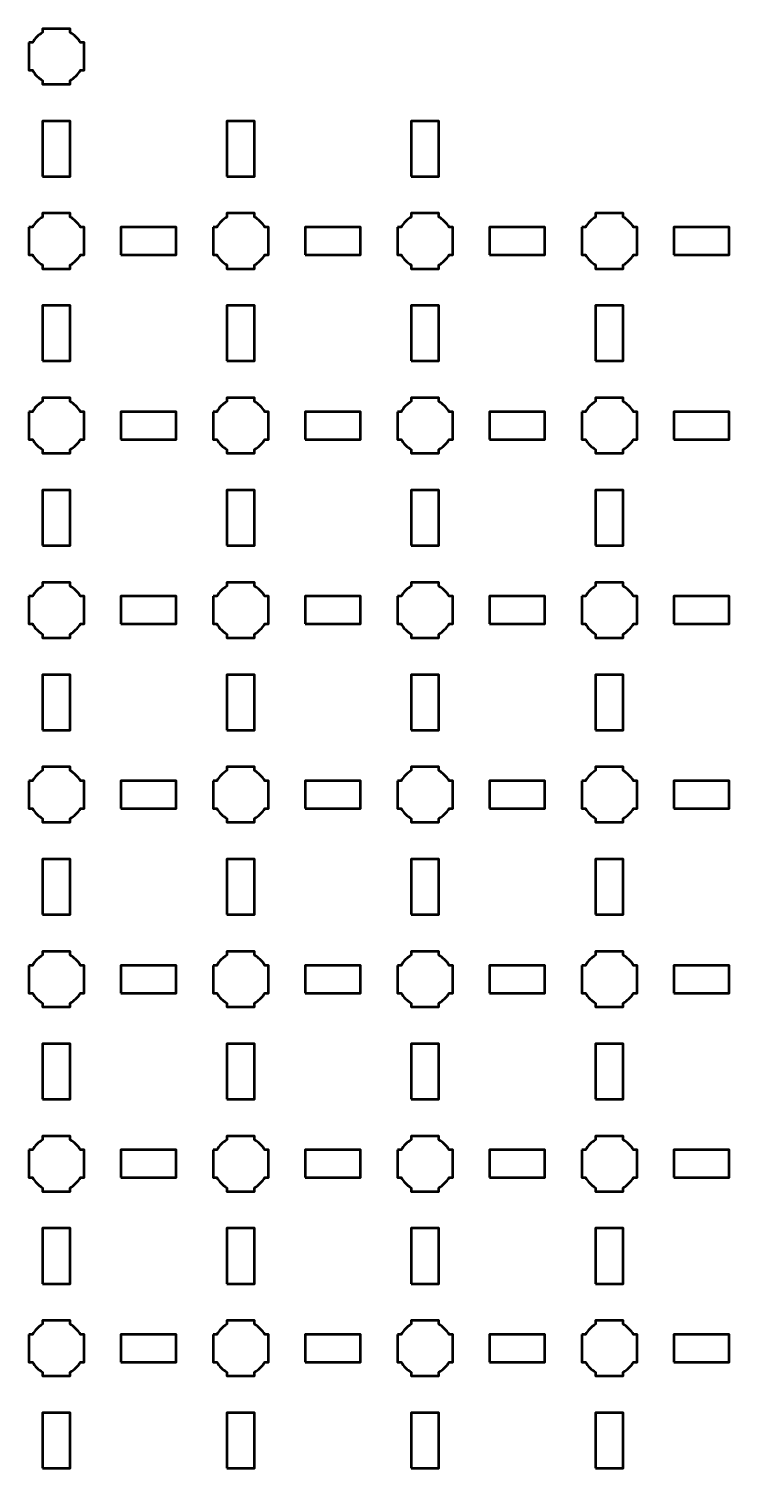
# Model space of a CAD drawing. Header units: centimetres. Extents: x -28.8 to 7.8, y -33.2 to 3.5.
# Drawn here: x -10.8 to -3.2, y -14.15 to 1.45 of the extents above; entities that cross this region are included whole.
import ezdxf

# ---------------------------------------------------------------- set-up
doc = ezdxf.new("R2010")
doc.units = ezdxf.units.CM
doc.header["$MEASUREMENT"] = 0
doc.layers.add('Layer 1', color=7, linetype='Continuous')

msp = doc.modelspace()

# ---------------------------------------------------------------- linework, layer by layer
at = {"layer": 'Layer 1', "lineweight": 53}
for points in [[(-10.65, -0.15), (-10.35, -0.15), (-10.35, 0.45), (-10.65, 0.45), (-10.65, -0.15)], [(-8.65, -0.15), (-8.35, -0.15), (-8.35, 0.45), (-8.65, 0.45), (-8.65, -0.15)], [(-6.65, -0.15), (-6.35, -0.15), (-6.35, 0.45), (-6.65, 0.45), (-6.65, -0.15)], [(-9.8, -1), (-9.2, -1), (-9.2, -0.7), (-9.8, -0.7), (-9.8, -1)], [(-7.8, -1), (-7.2, -1), (-7.2, -0.7), (-7.8, -0.7), (-7.8, -1)], [(-5.8, -1), (-5.2, -1), (-5.2, -0.7), (-5.8, -0.7), (-5.8, -1)], [(-3.8, -1), (-3.2, -1), (-3.2, -0.7), (-3.8, -0.7), (-3.8, -1)], [(-10.65, -2.15), (-10.35, -2.15), (-10.35, -1.55), (-10.65, -1.55), (-10.65, -2.15)], [(-8.65, -2.15), (-8.35, -2.15), (-8.35, -1.55), (-8.65, -1.55), (-8.65, -2.15)], [(-6.65, -2.15), (-6.35, -2.15), (-6.35, -1.55), (-6.65, -1.55), (-6.65, -2.15)], [(-4.65, -2.15), (-4.35, -2.15), (-4.35, -1.55), (-4.65, -1.55), (-4.65, -2.15)], [(-9.8, -3), (-9.2, -3), (-9.2, -2.7), (-9.8, -2.7), (-9.8, -3)], [(-7.8, -3), (-7.2, -3), (-7.2, -2.7), (-7.8, -2.7), (-7.8, -3)], [(-5.8, -3), (-5.2, -3), (-5.2, -2.7), (-5.8, -2.7), (-5.8, -3)], [(-3.8, -3), (-3.2, -3), (-3.2, -2.7), (-3.8, -2.7), (-3.8, -3)], [(-10.65, -4.15), (-10.35, -4.15), (-10.35, -3.55), (-10.65, -3.55), (-10.65, -4.15)], [(-8.65, -4.15), (-8.35, -4.15), (-8.35, -3.55), (-8.65, -3.55), (-8.65, -4.15)], [(-6.65, -4.15), (-6.35, -4.15), (-6.35, -3.55), (-6.65, -3.55), (-6.65, -4.15)], [(-4.65, -4.15), (-4.35, -4.15), (-4.35, -3.55), (-4.65, -3.55), (-4.65, -4.15)], [(-9.8, -5), (-9.2, -5), (-9.2, -4.7), (-9.8, -4.7), (-9.8, -5)], [(-7.8, -5), (-7.2, -5), (-7.2, -4.7), (-7.8, -4.7), (-7.8, -5)], [(-5.8, -5), (-5.2, -5), (-5.2, -4.7), (-5.8, -4.7), (-5.8, -5)], [(-3.8, -5), (-3.2, -5), (-3.2, -4.7), (-3.8, -4.7), (-3.8, -5)], [(-10.65, -6.15), (-10.35, -6.15), (-10.35, -5.55), (-10.65, -5.55), (-10.65, -6.15)], [(-8.65, -6.15), (-8.35, -6.15), (-8.35, -5.55), (-8.65, -5.55), (-8.65, -6.15)], [(-6.65, -6.15), (-6.35, -6.15), (-6.35, -5.55), (-6.65, -5.55), (-6.65, -6.15)], [(-4.65, -6.15), (-4.35, -6.15), (-4.35, -5.55), (-4.65, -5.55), (-4.65, -6.15)], [(-9.8, -7), (-9.2, -7), (-9.2, -6.7), (-9.8, -6.7), (-9.8, -7)], [(-7.8, -7), (-7.2, -7), (-7.2, -6.7), (-7.8, -6.7), (-7.8, -7)], [(-5.8, -7), (-5.2, -7), (-5.2, -6.7), (-5.8, -6.7), (-5.8, -7)], [(-3.8, -7), (-3.2, -7), (-3.2, -6.7), (-3.8, -6.7), (-3.8, -7)], [(-10.65, -8.15), (-10.35, -8.15), (-10.35, -7.55), (-10.65, -7.55), (-10.65, -8.15)], [(-8.65, -8.15), (-8.35, -8.15), (-8.35, -7.55), (-8.65, -7.55), (-8.65, -8.15)], [(-6.65, -8.15), (-6.35, -8.15), (-6.35, -7.55), (-6.65, -7.55), (-6.65, -8.15)], [(-4.65, -8.15), (-4.35, -8.15), (-4.35, -7.55), (-4.65, -7.55), (-4.65, -8.15)], [(-9.8, -9), (-9.2, -9), (-9.2, -8.7), (-9.8, -8.7), (-9.8, -9)], [(-7.8, -9), (-7.2, -9), (-7.2, -8.7), (-7.8, -8.7), (-7.8, -9)], [(-5.8, -9), (-5.2, -9), (-5.2, -8.7), (-5.8, -8.7), (-5.8, -9)], [(-3.8, -9), (-3.2, -9), (-3.2, -8.7), (-3.8, -8.7), (-3.8, -9)], [(-10.65, -10.15), (-10.35, -10.15), (-10.35, -9.55), (-10.65, -9.55), (-10.65, -10.15)], [(-8.65, -10.15), (-8.35, -10.15), (-8.35, -9.55), (-8.65, -9.55), (-8.65, -10.15)], [(-6.65, -10.15), (-6.35, -10.15), (-6.35, -9.55), (-6.65, -9.55), (-6.65, -10.15)], [(-4.65, -10.15), (-4.35, -10.15), (-4.35, -9.55), (-4.65, -9.55), (-4.65, -10.15)], [(-9.8, -11), (-9.2, -11), (-9.2, -10.7), (-9.8, -10.7), (-9.8, -11)], [(-7.8, -11), (-7.2, -11), (-7.2, -10.7), (-7.8, -10.7), (-7.8, -11)], [(-5.8, -11), (-5.2, -11), (-5.2, -10.7), (-5.8, -10.7), (-5.8, -11)], [(-3.8, -11), (-3.2, -11), (-3.2, -10.7), (-3.8, -10.7), (-3.8, -11)], [(-10.65, -12.15), (-10.35, -12.15), (-10.35, -11.55), (-10.65, -11.55), (-10.65, -12.15)], [(-8.65, -12.15), (-8.35, -12.15), (-8.35, -11.55), (-8.65, -11.55), (-8.65, -12.15)], [(-6.65, -12.15), (-6.35, -12.15), (-6.35, -11.55), (-6.65, -11.55), (-6.65, -12.15)], [(-4.65, -12.15), (-4.35, -12.15), (-4.35, -11.55), (-4.65, -11.55), (-4.65, -12.15)], [(-9.8, -13), (-9.2, -13), (-9.2, -12.7), (-9.8, -12.7), (-9.8, -13)], [(-7.8, -13), (-7.2, -13), (-7.2, -12.7), (-7.8, -12.7), (-7.8, -13)], [(-5.8, -13), (-5.2, -13), (-5.2, -12.7), (-5.8, -12.7), (-5.8, -13)], [(-3.8, -13), (-3.2, -13), (-3.2, -12.7), (-3.8, -12.7), (-3.8, -13)], [(-10.65, -14.15), (-10.35, -14.15), (-10.35, -13.55), (-10.65, -13.55), (-10.65, -14.15)], [(-8.65, -14.15), (-8.35, -14.15), (-8.35, -13.55), (-8.65, -13.55), (-8.65, -14.15)], [(-6.65, -14.15), (-6.35, -14.15), (-6.35, -13.55), (-6.65, -13.55), (-6.65, -14.15)], [(-4.65, -14.15), (-4.35, -14.15), (-4.35, -13.55), (-4.65, -13.55), (-4.65, -14.15)]]:
    msp.add_lwpolyline(points, close=True, dxfattribs=at)
for points in [[(-10.8, 1.3), (-10.8, 1.3), (-10.75985, 1.3), (-10.75985, 1.3), (-10.75985, 1.3), (-10.7335, 1.34553), (-10.69553, 1.3835), (-10.65, 1.40985), (-10.65, 1.40985), (-10.65, 1.40985), (-10.65, 1.45), (-10.65, 1.45), (-10.65, 1.45), (-10.65, 1.45), (-10.5, 1.45), (-10.5, 1.45), (-10.5, 1.45), (-10.5, 1.45), (-10.35, 1.45), (-10.35, 1.45), (-10.35, 1.45), (-10.35, 1.45), (-10.35, 1.40985), (-10.35, 1.40985), (-10.35, 1.40985), (-10.30447, 1.3835), (-10.2665, 1.34553), (-10.24015, 1.3), (-10.24015, 1.3), (-10.24015, 1.3), (-10.2, 1.3), (-10.2, 1.3), (-10.2, 1.3), (-10.2, 1.3), (-10.2, 1.15), (-10.2, 1.15), (-10.2, 1.15), (-10.2, 1.15), (-10.2, 1), (-10.2, 1), (-10.2, 1), (-10.2, 1), (-10.24015, 1), (-10.24015, 1), (-10.24015, 1), (-10.2665, 0.95447), (-10.30447, 0.9165), (-10.35, 0.89015), (-10.35, 0.89015), (-10.35, 0.89015), (-10.35, 0.85), (-10.35, 0.85), (-10.35, 0.85), (-10.35, 0.85), (-10.5, 0.85), (-10.5, 0.85), (-10.5, 0.85), (-10.5, 0.85), (-10.65, 0.85), (-10.65, 0.85), (-10.65, 0.85), (-10.65, 0.85), (-10.65, 0.89015), (-10.65, 0.89015), (-10.65, 0.89015), (-10.69553, 0.9165), (-10.7335, 0.95447), (-10.75985, 1), (-10.75985, 1), (-10.75985, 1), (-10.8, 1), (-10.8, 1), (-10.8, 1), (-10.8, 1), (-10.8, 1.15), (-10.8, 1.15), (-10.8, 1.15), (-10.8, 1.15), (-10.8, 1.3), (-10.8, 1.3)], [(-10.8, -0.7), (-10.8, -0.7), (-10.75985, -0.7), (-10.75985, -0.7), (-10.75985, -0.7), (-10.7335, -0.65447), (-10.69553, -0.6165), (-10.65, -0.59015), (-10.65, -0.59015), (-10.65, -0.59015), (-10.65, -0.55), (-10.65, -0.55), (-10.65, -0.55), (-10.65, -0.55), (-10.5, -0.55), (-10.5, -0.55), (-10.5, -0.55), (-10.5, -0.55), (-10.35, -0.55), (-10.35, -0.55), (-10.35, -0.55), (-10.35, -0.55), (-10.35, -0.59015), (-10.35, -0.59015), (-10.35, -0.59015), (-10.30447, -0.6165), (-10.2665, -0.65447), (-10.24015, -0.7), (-10.24015, -0.7), (-10.24015, -0.7), (-10.2, -0.7), (-10.2, -0.7), (-10.2, -0.7), (-10.2, -0.7), (-10.2, -0.85), (-10.2, -0.85), (-10.2, -0.85), (-10.2, -0.85), (-10.2, -1), (-10.2, -1), (-10.2, -1), (-10.2, -1), (-10.24015, -1), (-10.24015, -1), (-10.24015, -1), (-10.2665, -1.04553), (-10.30447, -1.0835), (-10.35, -1.10985), (-10.35, -1.10985), (-10.35, -1.10985), (-10.35, -1.15), (-10.35, -1.15), (-10.35, -1.15), (-10.35, -1.15), (-10.5, -1.15), (-10.5, -1.15), (-10.5, -1.15), (-10.5, -1.15), (-10.65, -1.15), (-10.65, -1.15), (-10.65, -1.15), (-10.65, -1.15), (-10.65, -1.10985), (-10.65, -1.10985), (-10.65, -1.10985), (-10.69553, -1.0835), (-10.7335, -1.04553), (-10.75985, -1), (-10.75985, -1), (-10.75985, -1), (-10.8, -1), (-10.8, -1), (-10.8, -1), (-10.8, -1), (-10.8, -0.85), (-10.8, -0.85), (-10.8, -0.85), (-10.8, -0.85), (-10.8, -0.7), (-10.8, -0.7)], [(-8.8, -0.7), (-8.8, -0.7), (-8.75985, -0.7), (-8.75985, -0.7), (-8.75985, -0.7), (-8.7335, -0.65447), (-8.69553, -0.6165), (-8.65, -0.59015), (-8.65, -0.59015), (-8.65, -0.59015), (-8.65, -0.55), (-8.65, -0.55), (-8.65, -0.55), (-8.65, -0.55), (-8.5, -0.55), (-8.5, -0.55), (-8.5, -0.55), (-8.5, -0.55), (-8.35, -0.55), (-8.35, -0.55), (-8.35, -0.55), (-8.35, -0.55), (-8.35, -0.59015), (-8.35, -0.59015), (-8.35, -0.59015), (-8.30447, -0.6165), (-8.2665, -0.65447), (-8.24015, -0.7), (-8.24015, -0.7), (-8.24015, -0.7), (-8.2, -0.7), (-8.2, -0.7), (-8.2, -0.7), (-8.2, -0.7), (-8.2, -0.85), (-8.2, -0.85), (-8.2, -0.85), (-8.2, -0.85), (-8.2, -1), (-8.2, -1), (-8.2, -1), (-8.2, -1), (-8.24015, -1), (-8.24015, -1), (-8.24015, -1), (-8.2665, -1.04553), (-8.30447, -1.0835), (-8.35, -1.10985), (-8.35, -1.10985), (-8.35, -1.10985), (-8.35, -1.15), (-8.35, -1.15), (-8.35, -1.15), (-8.35, -1.15), (-8.5, -1.15), (-8.5, -1.15), (-8.5, -1.15), (-8.5, -1.15), (-8.65, -1.15), (-8.65, -1.15), (-8.65, -1.15), (-8.65, -1.15), (-8.65, -1.10985), (-8.65, -1.10985), (-8.65, -1.10985), (-8.69553, -1.0835), (-8.7335, -1.04553), (-8.75985, -1), (-8.75985, -1), (-8.75985, -1), (-8.8, -1), (-8.8, -1), (-8.8, -1), (-8.8, -1), (-8.8, -0.85), (-8.8, -0.85), (-8.8, -0.85), (-8.8, -0.85), (-8.8, -0.7), (-8.8, -0.7)], [(-6.8, -0.7), (-6.8, -0.7), (-6.75985, -0.7), (-6.75985, -0.7), (-6.75985, -0.7), (-6.7335, -0.65447), (-6.69553, -0.6165), (-6.65, -0.59015), (-6.65, -0.59015), (-6.65, -0.59015), (-6.65, -0.55), (-6.65, -0.55), (-6.65, -0.55), (-6.65, -0.55), (-6.5, -0.55), (-6.5, -0.55), (-6.5, -0.55), (-6.5, -0.55), (-6.35, -0.55), (-6.35, -0.55), (-6.35, -0.55), (-6.35, -0.55), (-6.35, -0.59015), (-6.35, -0.59015), (-6.35, -0.59015), (-6.30447, -0.6165), (-6.2665, -0.65447), (-6.24015, -0.7), (-6.24015, -0.7), (-6.24015, -0.7), (-6.2, -0.7), (-6.2, -0.7), (-6.2, -0.7), (-6.2, -0.7), (-6.2, -0.85), (-6.2, -0.85), (-6.2, -0.85), (-6.2, -0.85), (-6.2, -1), (-6.2, -1), (-6.2, -1), (-6.2, -1), (-6.24015, -1), (-6.24015, -1), (-6.24015, -1), (-6.2665, -1.04553), (-6.30447, -1.0835), (-6.35, -1.10985), (-6.35, -1.10985), (-6.35, -1.10985), (-6.35, -1.15), (-6.35, -1.15), (-6.35, -1.15), (-6.35, -1.15), (-6.5, -1.15), (-6.5, -1.15), (-6.5, -1.15), (-6.5, -1.15), (-6.65, -1.15), (-6.65, -1.15), (-6.65, -1.15), (-6.65, -1.15), (-6.65, -1.10985), (-6.65, -1.10985), (-6.65, -1.10985), (-6.69553, -1.0835), (-6.7335, -1.04553), (-6.75985, -1), (-6.75985, -1), (-6.75985, -1), (-6.8, -1), (-6.8, -1), (-6.8, -1), (-6.8, -1), (-6.8, -0.85), (-6.8, -0.85), (-6.8, -0.85), (-6.8, -0.85), (-6.8, -0.7), (-6.8, -0.7)], [(-4.8, -0.7), (-4.8, -0.7), (-4.75985, -0.7), (-4.75985, -0.7), (-4.75985, -0.7), (-4.7335, -0.65447), (-4.69553, -0.6165), (-4.65, -0.59015), (-4.65, -0.59015), (-4.65, -0.59015), (-4.65, -0.55), (-4.65, -0.55), (-4.65, -0.55), (-4.65, -0.55), (-4.5, -0.55), (-4.5, -0.55), (-4.5, -0.55), (-4.5, -0.55), (-4.35, -0.55), (-4.35, -0.55), (-4.35, -0.55), (-4.35, -0.55), (-4.35, -0.59015), (-4.35, -0.59015), (-4.35, -0.59015), (-4.30447, -0.6165), (-4.2665, -0.65447), (-4.24015, -0.7), (-4.24015, -0.7), (-4.24015, -0.7), (-4.2, -0.7), (-4.2, -0.7), (-4.2, -0.7), (-4.2, -0.7), (-4.2, -0.85), (-4.2, -0.85), (-4.2, -0.85), (-4.2, -0.85), (-4.2, -1), (-4.2, -1), (-4.2, -1), (-4.2, -1), (-4.24015, -1), (-4.24015, -1), (-4.24015, -1), (-4.2665, -1.04553), (-4.30447, -1.0835), (-4.35, -1.10985), (-4.35, -1.10985), (-4.35, -1.10985), (-4.35, -1.15), (-4.35, -1.15), (-4.35, -1.15), (-4.35, -1.15), (-4.5, -1.15), (-4.5, -1.15), (-4.5, -1.15), (-4.5, -1.15), (-4.65, -1.15), (-4.65, -1.15), (-4.65, -1.15), (-4.65, -1.15), (-4.65, -1.10985), (-4.65, -1.10985), (-4.65, -1.10985), (-4.69553, -1.0835), (-4.7335, -1.04553), (-4.75985, -1), (-4.75985, -1), (-4.75985, -1), (-4.8, -1), (-4.8, -1), (-4.8, -1), (-4.8, -1), (-4.8, -0.85), (-4.8, -0.85), (-4.8, -0.85), (-4.8, -0.85), (-4.8, -0.7), (-4.8, -0.7)], [(-10.8, -2.7), (-10.8, -2.7), (-10.75985, -2.7), (-10.75985, -2.7), (-10.75985, -2.7), (-10.7335, -2.65447), (-10.69553, -2.6165), (-10.65, -2.59015), (-10.65, -2.59015), (-10.65, -2.59015), (-10.65, -2.55), (-10.65, -2.55), (-10.65, -2.55), (-10.65, -2.55), (-10.5, -2.55), (-10.5, -2.55), (-10.5, -2.55), (-10.5, -2.55), (-10.35, -2.55), (-10.35, -2.55), (-10.35, -2.55), (-10.35, -2.55), (-10.35, -2.59015), (-10.35, -2.59015), (-10.35, -2.59015), (-10.30447, -2.6165), (-10.2665, -2.65447), (-10.24015, -2.7), (-10.24015, -2.7), (-10.24015, -2.7), (-10.2, -2.7), (-10.2, -2.7), (-10.2, -2.7), (-10.2, -2.7), (-10.2, -2.85), (-10.2, -2.85), (-10.2, -2.85), (-10.2, -2.85), (-10.2, -3), (-10.2, -3), (-10.2, -3), (-10.2, -3), (-10.24015, -3), (-10.24015, -3), (-10.24015, -3), (-10.2665, -3.04553), (-10.30447, -3.0835), (-10.35, -3.10985), (-10.35, -3.10985), (-10.35, -3.10985), (-10.35, -3.15), (-10.35, -3.15), (-10.35, -3.15), (-10.35, -3.15), (-10.5, -3.15), (-10.5, -3.15), (-10.5, -3.15), (-10.5, -3.15), (-10.65, -3.15), (-10.65, -3.15), (-10.65, -3.15), (-10.65, -3.15), (-10.65, -3.10985), (-10.65, -3.10985), (-10.65, -3.10985), (-10.69553, -3.0835), (-10.7335, -3.04553), (-10.75985, -3), (-10.75985, -3), (-10.75985, -3), (-10.8, -3), (-10.8, -3), (-10.8, -3), (-10.8, -3), (-10.8, -2.85), (-10.8, -2.85), (-10.8, -2.85), (-10.8, -2.85), (-10.8, -2.7), (-10.8, -2.7)], [(-8.8, -2.7), (-8.8, -2.7), (-8.75985, -2.7), (-8.75985, -2.7), (-8.75985, -2.7), (-8.7335, -2.65447), (-8.69553, -2.6165), (-8.65, -2.59015), (-8.65, -2.59015), (-8.65, -2.59015), (-8.65, -2.55), (-8.65, -2.55), (-8.65, -2.55), (-8.65, -2.55), (-8.5, -2.55), (-8.5, -2.55), (-8.5, -2.55), (-8.5, -2.55), (-8.35, -2.55), (-8.35, -2.55), (-8.35, -2.55), (-8.35, -2.55), (-8.35, -2.59015), (-8.35, -2.59015), (-8.35, -2.59015), (-8.30447, -2.6165), (-8.2665, -2.65447), (-8.24015, -2.7), (-8.24015, -2.7), (-8.24015, -2.7), (-8.2, -2.7), (-8.2, -2.7), (-8.2, -2.7), (-8.2, -2.7), (-8.2, -2.85), (-8.2, -2.85), (-8.2, -2.85), (-8.2, -2.85), (-8.2, -3), (-8.2, -3), (-8.2, -3), (-8.2, -3), (-8.24015, -3), (-8.24015, -3), (-8.24015, -3), (-8.2665, -3.04553), (-8.30447, -3.0835), (-8.35, -3.10985), (-8.35, -3.10985), (-8.35, -3.10985), (-8.35, -3.15), (-8.35, -3.15), (-8.35, -3.15), (-8.35, -3.15), (-8.5, -3.15), (-8.5, -3.15), (-8.5, -3.15), (-8.5, -3.15), (-8.65, -3.15), (-8.65, -3.15), (-8.65, -3.15), (-8.65, -3.15), (-8.65, -3.10985), (-8.65, -3.10985), (-8.65, -3.10985), (-8.69553, -3.0835), (-8.7335, -3.04553), (-8.75985, -3), (-8.75985, -3), (-8.75985, -3), (-8.8, -3), (-8.8, -3), (-8.8, -3), (-8.8, -3), (-8.8, -2.85), (-8.8, -2.85), (-8.8, -2.85), (-8.8, -2.85), (-8.8, -2.7), (-8.8, -2.7)], [(-6.8, -2.7), (-6.8, -2.7), (-6.75985, -2.7), (-6.75985, -2.7), (-6.75985, -2.7), (-6.7335, -2.65447), (-6.69553, -2.6165), (-6.65, -2.59015), (-6.65, -2.59015), (-6.65, -2.59015), (-6.65, -2.55), (-6.65, -2.55), (-6.65, -2.55), (-6.65, -2.55), (-6.5, -2.55), (-6.5, -2.55), (-6.5, -2.55), (-6.5, -2.55), (-6.35, -2.55), (-6.35, -2.55), (-6.35, -2.55), (-6.35, -2.55), (-6.35, -2.59015), (-6.35, -2.59015), (-6.35, -2.59015), (-6.30447, -2.6165), (-6.2665, -2.65447), (-6.24015, -2.7), (-6.24015, -2.7), (-6.24015, -2.7), (-6.2, -2.7), (-6.2, -2.7), (-6.2, -2.7), (-6.2, -2.7), (-6.2, -2.85), (-6.2, -2.85), (-6.2, -2.85), (-6.2, -2.85), (-6.2, -3), (-6.2, -3), (-6.2, -3), (-6.2, -3), (-6.24015, -3), (-6.24015, -3), (-6.24015, -3), (-6.2665, -3.04553), (-6.30447, -3.0835), (-6.35, -3.10985), (-6.35, -3.10985), (-6.35, -3.10985), (-6.35, -3.15), (-6.35, -3.15), (-6.35, -3.15), (-6.35, -3.15), (-6.5, -3.15), (-6.5, -3.15), (-6.5, -3.15), (-6.5, -3.15), (-6.65, -3.15), (-6.65, -3.15), (-6.65, -3.15), (-6.65, -3.15), (-6.65, -3.10985), (-6.65, -3.10985), (-6.65, -3.10985), (-6.69553, -3.0835), (-6.7335, -3.04553), (-6.75985, -3), (-6.75985, -3), (-6.75985, -3), (-6.8, -3), (-6.8, -3), (-6.8, -3), (-6.8, -3), (-6.8, -2.85), (-6.8, -2.85), (-6.8, -2.85), (-6.8, -2.85), (-6.8, -2.7), (-6.8, -2.7)], [(-4.8, -2.7), (-4.8, -2.7), (-4.75985, -2.7), (-4.75985, -2.7), (-4.75985, -2.7), (-4.7335, -2.65447), (-4.69553, -2.6165), (-4.65, -2.59015), (-4.65, -2.59015), (-4.65, -2.59015), (-4.65, -2.55), (-4.65, -2.55), (-4.65, -2.55), (-4.65, -2.55), (-4.5, -2.55), (-4.5, -2.55), (-4.5, -2.55), (-4.5, -2.55), (-4.35, -2.55), (-4.35, -2.55), (-4.35, -2.55), (-4.35, -2.55), (-4.35, -2.59015), (-4.35, -2.59015), (-4.35, -2.59015), (-4.30447, -2.6165), (-4.2665, -2.65447), (-4.24015, -2.7), (-4.24015, -2.7), (-4.24015, -2.7), (-4.2, -2.7), (-4.2, -2.7), (-4.2, -2.7), (-4.2, -2.7), (-4.2, -2.85), (-4.2, -2.85), (-4.2, -2.85), (-4.2, -2.85), (-4.2, -3), (-4.2, -3), (-4.2, -3), (-4.2, -3), (-4.24015, -3), (-4.24015, -3), (-4.24015, -3), (-4.2665, -3.04553), (-4.30447, -3.0835), (-4.35, -3.10985), (-4.35, -3.10985), (-4.35, -3.10985), (-4.35, -3.15), (-4.35, -3.15), (-4.35, -3.15), (-4.35, -3.15), (-4.5, -3.15), (-4.5, -3.15), (-4.5, -3.15), (-4.5, -3.15), (-4.65, -3.15), (-4.65, -3.15), (-4.65, -3.15), (-4.65, -3.15), (-4.65, -3.10985), (-4.65, -3.10985), (-4.65, -3.10985), (-4.69553, -3.0835), (-4.7335, -3.04553), (-4.75985, -3), (-4.75985, -3), (-4.75985, -3), (-4.8, -3), (-4.8, -3), (-4.8, -3), (-4.8, -3), (-4.8, -2.85), (-4.8, -2.85), (-4.8, -2.85), (-4.8, -2.85), (-4.8, -2.7), (-4.8, -2.7)], [(-10.8, -4.7), (-10.8, -4.7), (-10.75985, -4.7), (-10.75985, -4.7), (-10.75985, -4.7), (-10.7335, -4.65447), (-10.69553, -4.6165), (-10.65, -4.59015), (-10.65, -4.59015), (-10.65, -4.59015), (-10.65, -4.55), (-10.65, -4.55), (-10.65, -4.55), (-10.65, -4.55), (-10.5, -4.55), (-10.5, -4.55), (-10.5, -4.55), (-10.5, -4.55), (-10.35, -4.55), (-10.35, -4.55), (-10.35, -4.55), (-10.35, -4.55), (-10.35, -4.59015), (-10.35, -4.59015), (-10.35, -4.59015), (-10.30447, -4.6165), (-10.2665, -4.65447), (-10.24015, -4.7), (-10.24015, -4.7), (-10.24015, -4.7), (-10.2, -4.7), (-10.2, -4.7), (-10.2, -4.7), (-10.2, -4.7), (-10.2, -4.85), (-10.2, -4.85), (-10.2, -4.85), (-10.2, -4.85), (-10.2, -5), (-10.2, -5), (-10.2, -5), (-10.2, -5), (-10.24015, -5), (-10.24015, -5), (-10.24015, -5), (-10.2665, -5.04553), (-10.30447, -5.0835), (-10.35, -5.10985), (-10.35, -5.10985), (-10.35, -5.10985), (-10.35, -5.15), (-10.35, -5.15), (-10.35, -5.15), (-10.35, -5.15), (-10.5, -5.15), (-10.5, -5.15), (-10.5, -5.15), (-10.5, -5.15), (-10.65, -5.15), (-10.65, -5.15), (-10.65, -5.15), (-10.65, -5.15), (-10.65, -5.10985), (-10.65, -5.10985), (-10.65, -5.10985), (-10.69553, -5.0835), (-10.7335, -5.04553), (-10.75985, -5), (-10.75985, -5), (-10.75985, -5), (-10.8, -5), (-10.8, -5), (-10.8, -5), (-10.8, -5), (-10.8, -4.85), (-10.8, -4.85), (-10.8, -4.85), (-10.8, -4.85), (-10.8, -4.7), (-10.8, -4.7)], [(-8.8, -4.7), (-8.8, -4.7), (-8.75985, -4.7), (-8.75985, -4.7), (-8.75985, -4.7), (-8.7335, -4.65447), (-8.69553, -4.6165), (-8.65, -4.59015), (-8.65, -4.59015), (-8.65, -4.59015), (-8.65, -4.55), (-8.65, -4.55), (-8.65, -4.55), (-8.65, -4.55), (-8.5, -4.55), (-8.5, -4.55), (-8.5, -4.55), (-8.5, -4.55), (-8.35, -4.55), (-8.35, -4.55), (-8.35, -4.55), (-8.35, -4.55), (-8.35, -4.59015), (-8.35, -4.59015), (-8.35, -4.59015), (-8.30447, -4.6165), (-8.2665, -4.65447), (-8.24015, -4.7), (-8.24015, -4.7), (-8.24015, -4.7), (-8.2, -4.7), (-8.2, -4.7), (-8.2, -4.7), (-8.2, -4.7), (-8.2, -4.85), (-8.2, -4.85), (-8.2, -4.85), (-8.2, -4.85), (-8.2, -5), (-8.2, -5), (-8.2, -5), (-8.2, -5), (-8.24015, -5), (-8.24015, -5), (-8.24015, -5), (-8.2665, -5.04553), (-8.30447, -5.0835), (-8.35, -5.10985), (-8.35, -5.10985), (-8.35, -5.10985), (-8.35, -5.15), (-8.35, -5.15), (-8.35, -5.15), (-8.35, -5.15), (-8.5, -5.15), (-8.5, -5.15), (-8.5, -5.15), (-8.5, -5.15), (-8.65, -5.15), (-8.65, -5.15), (-8.65, -5.15), (-8.65, -5.15), (-8.65, -5.10985), (-8.65, -5.10985), (-8.65, -5.10985), (-8.69553, -5.0835), (-8.7335, -5.04553), (-8.75985, -5), (-8.75985, -5), (-8.75985, -5), (-8.8, -5), (-8.8, -5), (-8.8, -5), (-8.8, -5), (-8.8, -4.85), (-8.8, -4.85), (-8.8, -4.85), (-8.8, -4.85), (-8.8, -4.7), (-8.8, -4.7)], [(-6.8, -4.7), (-6.8, -4.7), (-6.75985, -4.7), (-6.75985, -4.7), (-6.75985, -4.7), (-6.7335, -4.65447), (-6.69553, -4.6165), (-6.65, -4.59015), (-6.65, -4.59015), (-6.65, -4.59015), (-6.65, -4.55), (-6.65, -4.55), (-6.65, -4.55), (-6.65, -4.55), (-6.5, -4.55), (-6.5, -4.55), (-6.5, -4.55), (-6.5, -4.55), (-6.35, -4.55), (-6.35, -4.55), (-6.35, -4.55), (-6.35, -4.55), (-6.35, -4.59015), (-6.35, -4.59015), (-6.35, -4.59015), (-6.30447, -4.6165), (-6.2665, -4.65447), (-6.24015, -4.7), (-6.24015, -4.7), (-6.24015, -4.7), (-6.2, -4.7), (-6.2, -4.7), (-6.2, -4.7), (-6.2, -4.7), (-6.2, -4.85), (-6.2, -4.85), (-6.2, -4.85), (-6.2, -4.85), (-6.2, -5), (-6.2, -5), (-6.2, -5), (-6.2, -5), (-6.24015, -5), (-6.24015, -5), (-6.24015, -5), (-6.2665, -5.04553), (-6.30447, -5.0835), (-6.35, -5.10985), (-6.35, -5.10985), (-6.35, -5.10985), (-6.35, -5.15), (-6.35, -5.15), (-6.35, -5.15), (-6.35, -5.15), (-6.5, -5.15), (-6.5, -5.15), (-6.5, -5.15), (-6.5, -5.15), (-6.65, -5.15), (-6.65, -5.15), (-6.65, -5.15), (-6.65, -5.15), (-6.65, -5.10985), (-6.65, -5.10985), (-6.65, -5.10985), (-6.69553, -5.0835), (-6.7335, -5.04553), (-6.75985, -5), (-6.75985, -5), (-6.75985, -5), (-6.8, -5), (-6.8, -5), (-6.8, -5), (-6.8, -5), (-6.8, -4.85), (-6.8, -4.85), (-6.8, -4.85), (-6.8, -4.85), (-6.8, -4.7), (-6.8, -4.7)], [(-4.8, -4.7), (-4.8, -4.7), (-4.75985, -4.7), (-4.75985, -4.7), (-4.75985, -4.7), (-4.7335, -4.65447), (-4.69553, -4.6165), (-4.65, -4.59015), (-4.65, -4.59015), (-4.65, -4.59015), (-4.65, -4.55), (-4.65, -4.55), (-4.65, -4.55), (-4.65, -4.55), (-4.5, -4.55), (-4.5, -4.55), (-4.5, -4.55), (-4.5, -4.55), (-4.35, -4.55), (-4.35, -4.55), (-4.35, -4.55), (-4.35, -4.55), (-4.35, -4.59015), (-4.35, -4.59015), (-4.35, -4.59015), (-4.30447, -4.6165), (-4.2665, -4.65447), (-4.24015, -4.7), (-4.24015, -4.7), (-4.24015, -4.7), (-4.2, -4.7), (-4.2, -4.7), (-4.2, -4.7), (-4.2, -4.7), (-4.2, -4.85), (-4.2, -4.85), (-4.2, -4.85), (-4.2, -4.85), (-4.2, -5), (-4.2, -5), (-4.2, -5), (-4.2, -5), (-4.24015, -5), (-4.24015, -5), (-4.24015, -5), (-4.2665, -5.04553), (-4.30447, -5.0835), (-4.35, -5.10985), (-4.35, -5.10985), (-4.35, -5.10985), (-4.35, -5.15), (-4.35, -5.15), (-4.35, -5.15), (-4.35, -5.15), (-4.5, -5.15), (-4.5, -5.15), (-4.5, -5.15), (-4.5, -5.15), (-4.65, -5.15), (-4.65, -5.15), (-4.65, -5.15), (-4.65, -5.15), (-4.65, -5.10985), (-4.65, -5.10985), (-4.65, -5.10985), (-4.69553, -5.0835), (-4.7335, -5.04553), (-4.75985, -5), (-4.75985, -5), (-4.75985, -5), (-4.8, -5), (-4.8, -5), (-4.8, -5), (-4.8, -5), (-4.8, -4.85), (-4.8, -4.85), (-4.8, -4.85), (-4.8, -4.85), (-4.8, -4.7), (-4.8, -4.7)], [(-10.8, -6.7), (-10.8, -6.7), (-10.75985, -6.7), (-10.75985, -6.7), (-10.75985, -6.7), (-10.7335, -6.65447), (-10.69553, -6.6165), (-10.65, -6.59015), (-10.65, -6.59015), (-10.65, -6.59015), (-10.65, -6.55), (-10.65, -6.55), (-10.65, -6.55), (-10.65, -6.55), (-10.5, -6.55), (-10.5, -6.55), (-10.5, -6.55), (-10.5, -6.55), (-10.35, -6.55), (-10.35, -6.55), (-10.35, -6.55), (-10.35, -6.55), (-10.35, -6.59015), (-10.35, -6.59015), (-10.35, -6.59015), (-10.30447, -6.6165), (-10.2665, -6.65447), (-10.24015, -6.7), (-10.24015, -6.7), (-10.24015, -6.7), (-10.2, -6.7), (-10.2, -6.7), (-10.2, -6.7), (-10.2, -6.7), (-10.2, -6.85), (-10.2, -6.85), (-10.2, -6.85), (-10.2, -6.85), (-10.2, -7), (-10.2, -7), (-10.2, -7), (-10.2, -7), (-10.24015, -7), (-10.24015, -7), (-10.24015, -7), (-10.2665, -7.04553), (-10.30447, -7.0835), (-10.35, -7.10985), (-10.35, -7.10985), (-10.35, -7.10985), (-10.35, -7.15), (-10.35, -7.15), (-10.35, -7.15), (-10.35, -7.15), (-10.5, -7.15), (-10.5, -7.15), (-10.5, -7.15), (-10.5, -7.15), (-10.65, -7.15), (-10.65, -7.15), (-10.65, -7.15), (-10.65, -7.15), (-10.65, -7.10985), (-10.65, -7.10985), (-10.65, -7.10985), (-10.69553, -7.0835), (-10.7335, -7.04553), (-10.75985, -7), (-10.75985, -7), (-10.75985, -7), (-10.8, -7), (-10.8, -7), (-10.8, -7), (-10.8, -7), (-10.8, -6.85), (-10.8, -6.85), (-10.8, -6.85), (-10.8, -6.85), (-10.8, -6.7), (-10.8, -6.7)], [(-8.8, -6.7), (-8.8, -6.7), (-8.75985, -6.7), (-8.75985, -6.7), (-8.75985, -6.7), (-8.7335, -6.65447), (-8.69553, -6.6165), (-8.65, -6.59015), (-8.65, -6.59015), (-8.65, -6.59015), (-8.65, -6.55), (-8.65, -6.55), (-8.65, -6.55), (-8.65, -6.55), (-8.5, -6.55), (-8.5, -6.55), (-8.5, -6.55), (-8.5, -6.55), (-8.35, -6.55), (-8.35, -6.55), (-8.35, -6.55), (-8.35, -6.55), (-8.35, -6.59015), (-8.35, -6.59015), (-8.35, -6.59015), (-8.30447, -6.6165), (-8.2665, -6.65447), (-8.24015, -6.7), (-8.24015, -6.7), (-8.24015, -6.7), (-8.2, -6.7), (-8.2, -6.7), (-8.2, -6.7), (-8.2, -6.7), (-8.2, -6.85), (-8.2, -6.85), (-8.2, -6.85), (-8.2, -6.85), (-8.2, -7), (-8.2, -7), (-8.2, -7), (-8.2, -7), (-8.24015, -7), (-8.24015, -7), (-8.24015, -7), (-8.2665, -7.04553), (-8.30447, -7.0835), (-8.35, -7.10985), (-8.35, -7.10985), (-8.35, -7.10985), (-8.35, -7.15), (-8.35, -7.15), (-8.35, -7.15), (-8.35, -7.15), (-8.5, -7.15), (-8.5, -7.15), (-8.5, -7.15), (-8.5, -7.15), (-8.65, -7.15), (-8.65, -7.15), (-8.65, -7.15), (-8.65, -7.15), (-8.65, -7.10985), (-8.65, -7.10985), (-8.65, -7.10985), (-8.69553, -7.0835), (-8.7335, -7.04553), (-8.75985, -7), (-8.75985, -7), (-8.75985, -7), (-8.8, -7), (-8.8, -7), (-8.8, -7), (-8.8, -7), (-8.8, -6.85), (-8.8, -6.85), (-8.8, -6.85), (-8.8, -6.85), (-8.8, -6.7), (-8.8, -6.7)], [(-6.8, -6.7), (-6.8, -6.7), (-6.75985, -6.7), (-6.75985, -6.7), (-6.75985, -6.7), (-6.7335, -6.65447), (-6.69553, -6.6165), (-6.65, -6.59015), (-6.65, -6.59015), (-6.65, -6.59015), (-6.65, -6.55), (-6.65, -6.55), (-6.65, -6.55), (-6.65, -6.55), (-6.5, -6.55), (-6.5, -6.55), (-6.5, -6.55), (-6.5, -6.55), (-6.35, -6.55), (-6.35, -6.55), (-6.35, -6.55), (-6.35, -6.55), (-6.35, -6.59015), (-6.35, -6.59015), (-6.35, -6.59015), (-6.30447, -6.6165), (-6.2665, -6.65447), (-6.24015, -6.7), (-6.24015, -6.7), (-6.24015, -6.7), (-6.2, -6.7), (-6.2, -6.7), (-6.2, -6.7), (-6.2, -6.7), (-6.2, -6.85), (-6.2, -6.85), (-6.2, -6.85), (-6.2, -6.85), (-6.2, -7), (-6.2, -7), (-6.2, -7), (-6.2, -7), (-6.24015, -7), (-6.24015, -7), (-6.24015, -7), (-6.2665, -7.04553), (-6.30447, -7.0835), (-6.35, -7.10985), (-6.35, -7.10985), (-6.35, -7.10985), (-6.35, -7.15), (-6.35, -7.15), (-6.35, -7.15), (-6.35, -7.15), (-6.5, -7.15), (-6.5, -7.15), (-6.5, -7.15), (-6.5, -7.15), (-6.65, -7.15), (-6.65, -7.15), (-6.65, -7.15), (-6.65, -7.15), (-6.65, -7.10985), (-6.65, -7.10985), (-6.65, -7.10985), (-6.69553, -7.0835), (-6.7335, -7.04553), (-6.75985, -7), (-6.75985, -7), (-6.75985, -7), (-6.8, -7), (-6.8, -7), (-6.8, -7), (-6.8, -7), (-6.8, -6.85), (-6.8, -6.85), (-6.8, -6.85), (-6.8, -6.85), (-6.8, -6.7), (-6.8, -6.7)], [(-4.8, -6.7), (-4.8, -6.7), (-4.75985, -6.7), (-4.75985, -6.7), (-4.75985, -6.7), (-4.7335, -6.65447), (-4.69553, -6.6165), (-4.65, -6.59015), (-4.65, -6.59015), (-4.65, -6.59015), (-4.65, -6.55), (-4.65, -6.55), (-4.65, -6.55), (-4.65, -6.55), (-4.5, -6.55), (-4.5, -6.55), (-4.5, -6.55), (-4.5, -6.55), (-4.35, -6.55), (-4.35, -6.55), (-4.35, -6.55), (-4.35, -6.55), (-4.35, -6.59015), (-4.35, -6.59015), (-4.35, -6.59015), (-4.30447, -6.6165), (-4.2665, -6.65447), (-4.24015, -6.7), (-4.24015, -6.7), (-4.24015, -6.7), (-4.2, -6.7), (-4.2, -6.7), (-4.2, -6.7), (-4.2, -6.7), (-4.2, -6.85), (-4.2, -6.85), (-4.2, -6.85), (-4.2, -6.85), (-4.2, -7), (-4.2, -7), (-4.2, -7), (-4.2, -7), (-4.24015, -7), (-4.24015, -7), (-4.24015, -7), (-4.2665, -7.04553), (-4.30447, -7.0835), (-4.35, -7.10985), (-4.35, -7.10985), (-4.35, -7.10985), (-4.35, -7.15), (-4.35, -7.15), (-4.35, -7.15), (-4.35, -7.15), (-4.5, -7.15), (-4.5, -7.15), (-4.5, -7.15), (-4.5, -7.15), (-4.65, -7.15), (-4.65, -7.15), (-4.65, -7.15), (-4.65, -7.15), (-4.65, -7.10985), (-4.65, -7.10985), (-4.65, -7.10985), (-4.69553, -7.0835), (-4.7335, -7.04553), (-4.75985, -7), (-4.75985, -7), (-4.75985, -7), (-4.8, -7), (-4.8, -7), (-4.8, -7), (-4.8, -7), (-4.8, -6.85), (-4.8, -6.85), (-4.8, -6.85), (-4.8, -6.85), (-4.8, -6.7), (-4.8, -6.7)], [(-10.8, -8.7), (-10.8, -8.7), (-10.75985, -8.7), (-10.75985, -8.7), (-10.75985, -8.7), (-10.7335, -8.65447), (-10.69553, -8.6165), (-10.65, -8.59015), (-10.65, -8.59015), (-10.65, -8.59015), (-10.65, -8.55), (-10.65, -8.55), (-10.65, -8.55), (-10.65, -8.55), (-10.5, -8.55), (-10.5, -8.55), (-10.5, -8.55), (-10.5, -8.55), (-10.35, -8.55), (-10.35, -8.55), (-10.35, -8.55), (-10.35, -8.55), (-10.35, -8.59015), (-10.35, -8.59015), (-10.35, -8.59015), (-10.30447, -8.6165), (-10.2665, -8.65447), (-10.24015, -8.7), (-10.24015, -8.7), (-10.24015, -8.7), (-10.2, -8.7), (-10.2, -8.7), (-10.2, -8.7), (-10.2, -8.7), (-10.2, -8.85), (-10.2, -8.85), (-10.2, -8.85), (-10.2, -8.85), (-10.2, -9), (-10.2, -9), (-10.2, -9), (-10.2, -9), (-10.24015, -9), (-10.24015, -9), (-10.24015, -9), (-10.2665, -9.04553), (-10.30447, -9.0835), (-10.35, -9.10985), (-10.35, -9.10985), (-10.35, -9.10985), (-10.35, -9.15), (-10.35, -9.15), (-10.35, -9.15), (-10.35, -9.15), (-10.5, -9.15), (-10.5, -9.15), (-10.5, -9.15), (-10.5, -9.15), (-10.65, -9.15), (-10.65, -9.15), (-10.65, -9.15), (-10.65, -9.15), (-10.65, -9.10985), (-10.65, -9.10985), (-10.65, -9.10985), (-10.69553, -9.0835), (-10.7335, -9.04553), (-10.75985, -9), (-10.75985, -9), (-10.75985, -9), (-10.8, -9), (-10.8, -9), (-10.8, -9), (-10.8, -9), (-10.8, -8.85), (-10.8, -8.85), (-10.8, -8.85), (-10.8, -8.85), (-10.8, -8.7), (-10.8, -8.7)], [(-8.8, -8.7), (-8.8, -8.7), (-8.75985, -8.7), (-8.75985, -8.7), (-8.75985, -8.7), (-8.7335, -8.65447), (-8.69553, -8.6165), (-8.65, -8.59015), (-8.65, -8.59015), (-8.65, -8.59015), (-8.65, -8.55), (-8.65, -8.55), (-8.65, -8.55), (-8.65, -8.55), (-8.5, -8.55), (-8.5, -8.55), (-8.5, -8.55), (-8.5, -8.55), (-8.35, -8.55), (-8.35, -8.55), (-8.35, -8.55), (-8.35, -8.55), (-8.35, -8.59015), (-8.35, -8.59015), (-8.35, -8.59015), (-8.30447, -8.6165), (-8.2665, -8.65447), (-8.24015, -8.7), (-8.24015, -8.7), (-8.24015, -8.7), (-8.2, -8.7), (-8.2, -8.7), (-8.2, -8.7), (-8.2, -8.7), (-8.2, -8.85), (-8.2, -8.85), (-8.2, -8.85), (-8.2, -8.85), (-8.2, -9), (-8.2, -9), (-8.2, -9), (-8.2, -9), (-8.24015, -9), (-8.24015, -9), (-8.24015, -9), (-8.2665, -9.04553), (-8.30447, -9.0835), (-8.35, -9.10985), (-8.35, -9.10985), (-8.35, -9.10985), (-8.35, -9.15), (-8.35, -9.15), (-8.35, -9.15), (-8.35, -9.15), (-8.5, -9.15), (-8.5, -9.15), (-8.5, -9.15), (-8.5, -9.15), (-8.65, -9.15), (-8.65, -9.15), (-8.65, -9.15), (-8.65, -9.15), (-8.65, -9.10985), (-8.65, -9.10985), (-8.65, -9.10985), (-8.69553, -9.0835), (-8.7335, -9.04553), (-8.75985, -9), (-8.75985, -9), (-8.75985, -9), (-8.8, -9), (-8.8, -9), (-8.8, -9), (-8.8, -9), (-8.8, -8.85), (-8.8, -8.85), (-8.8, -8.85), (-8.8, -8.85), (-8.8, -8.7), (-8.8, -8.7)], [(-6.8, -8.7), (-6.8, -8.7), (-6.75985, -8.7), (-6.75985, -8.7), (-6.75985, -8.7), (-6.7335, -8.65447), (-6.69553, -8.6165), (-6.65, -8.59015), (-6.65, -8.59015), (-6.65, -8.59015), (-6.65, -8.55), (-6.65, -8.55), (-6.65, -8.55), (-6.65, -8.55), (-6.5, -8.55), (-6.5, -8.55), (-6.5, -8.55), (-6.5, -8.55), (-6.35, -8.55), (-6.35, -8.55), (-6.35, -8.55), (-6.35, -8.55), (-6.35, -8.59015), (-6.35, -8.59015), (-6.35, -8.59015), (-6.30447, -8.6165), (-6.2665, -8.65447), (-6.24015, -8.7), (-6.24015, -8.7), (-6.24015, -8.7), (-6.2, -8.7), (-6.2, -8.7), (-6.2, -8.7), (-6.2, -8.7), (-6.2, -8.85), (-6.2, -8.85), (-6.2, -8.85), (-6.2, -8.85), (-6.2, -9), (-6.2, -9), (-6.2, -9), (-6.2, -9), (-6.24015, -9), (-6.24015, -9), (-6.24015, -9), (-6.2665, -9.04553), (-6.30447, -9.0835), (-6.35, -9.10985), (-6.35, -9.10985), (-6.35, -9.10985), (-6.35, -9.15), (-6.35, -9.15), (-6.35, -9.15), (-6.35, -9.15), (-6.5, -9.15), (-6.5, -9.15), (-6.5, -9.15), (-6.5, -9.15), (-6.65, -9.15), (-6.65, -9.15), (-6.65, -9.15), (-6.65, -9.15), (-6.65, -9.10985), (-6.65, -9.10985), (-6.65, -9.10985), (-6.69553, -9.0835), (-6.7335, -9.04553), (-6.75985, -9), (-6.75985, -9), (-6.75985, -9), (-6.8, -9), (-6.8, -9), (-6.8, -9), (-6.8, -9), (-6.8, -8.85), (-6.8, -8.85), (-6.8, -8.85), (-6.8, -8.85), (-6.8, -8.7), (-6.8, -8.7)], [(-4.8, -8.7), (-4.8, -8.7), (-4.75985, -8.7), (-4.75985, -8.7), (-4.75985, -8.7), (-4.7335, -8.65447), (-4.69553, -8.6165), (-4.65, -8.59015), (-4.65, -8.59015), (-4.65, -8.59015), (-4.65, -8.55), (-4.65, -8.55), (-4.65, -8.55), (-4.65, -8.55), (-4.5, -8.55), (-4.5, -8.55), (-4.5, -8.55), (-4.5, -8.55), (-4.35, -8.55), (-4.35, -8.55), (-4.35, -8.55), (-4.35, -8.55), (-4.35, -8.59015), (-4.35, -8.59015), (-4.35, -8.59015), (-4.30447, -8.6165), (-4.2665, -8.65447), (-4.24015, -8.7), (-4.24015, -8.7), (-4.24015, -8.7), (-4.2, -8.7), (-4.2, -8.7), (-4.2, -8.7), (-4.2, -8.7), (-4.2, -8.85), (-4.2, -8.85), (-4.2, -8.85), (-4.2, -8.85), (-4.2, -9), (-4.2, -9), (-4.2, -9), (-4.2, -9), (-4.24015, -9), (-4.24015, -9), (-4.24015, -9), (-4.2665, -9.04553), (-4.30447, -9.0835), (-4.35, -9.10985), (-4.35, -9.10985), (-4.35, -9.10985), (-4.35, -9.15), (-4.35, -9.15), (-4.35, -9.15), (-4.35, -9.15), (-4.5, -9.15), (-4.5, -9.15), (-4.5, -9.15), (-4.5, -9.15), (-4.65, -9.15), (-4.65, -9.15), (-4.65, -9.15), (-4.65, -9.15), (-4.65, -9.10985), (-4.65, -9.10985), (-4.65, -9.10985), (-4.69553, -9.0835), (-4.7335, -9.04553), (-4.75985, -9), (-4.75985, -9), (-4.75985, -9), (-4.8, -9), (-4.8, -9), (-4.8, -9), (-4.8, -9), (-4.8, -8.85), (-4.8, -8.85), (-4.8, -8.85), (-4.8, -8.85), (-4.8, -8.7), (-4.8, -8.7)], [(-10.8, -10.7), (-10.8, -10.7), (-10.75985, -10.7), (-10.75985, -10.7), (-10.75985, -10.7), (-10.7335, -10.65447), (-10.69553, -10.6165), (-10.65, -10.59015), (-10.65, -10.59015), (-10.65, -10.59015), (-10.65, -10.55), (-10.65, -10.55), (-10.65, -10.55), (-10.65, -10.55), (-10.5, -10.55), (-10.5, -10.55), (-10.5, -10.55), (-10.5, -10.55), (-10.35, -10.55), (-10.35, -10.55), (-10.35, -10.55), (-10.35, -10.55), (-10.35, -10.59015), (-10.35, -10.59015), (-10.35, -10.59015), (-10.30447, -10.6165), (-10.2665, -10.65447), (-10.24015, -10.7), (-10.24015, -10.7), (-10.24015, -10.7), (-10.2, -10.7), (-10.2, -10.7), (-10.2, -10.7), (-10.2, -10.7), (-10.2, -10.85), (-10.2, -10.85), (-10.2, -10.85), (-10.2, -10.85), (-10.2, -11), (-10.2, -11), (-10.2, -11), (-10.2, -11), (-10.24015, -11), (-10.24015, -11), (-10.24015, -11), (-10.2665, -11.04553), (-10.30447, -11.0835), (-10.35, -11.10985), (-10.35, -11.10985), (-10.35, -11.10985), (-10.35, -11.15), (-10.35, -11.15), (-10.35, -11.15), (-10.35, -11.15), (-10.5, -11.15), (-10.5, -11.15), (-10.5, -11.15), (-10.5, -11.15), (-10.65, -11.15), (-10.65, -11.15), (-10.65, -11.15), (-10.65, -11.15), (-10.65, -11.10985), (-10.65, -11.10985), (-10.65, -11.10985), (-10.69553, -11.0835), (-10.7335, -11.04553), (-10.75985, -11), (-10.75985, -11), (-10.75985, -11), (-10.8, -11), (-10.8, -11), (-10.8, -11), (-10.8, -11), (-10.8, -10.85), (-10.8, -10.85), (-10.8, -10.85), (-10.8, -10.85), (-10.8, -10.7), (-10.8, -10.7)], [(-8.8, -10.7), (-8.8, -10.7), (-8.75985, -10.7), (-8.75985, -10.7), (-8.75985, -10.7), (-8.7335, -10.65447), (-8.69553, -10.6165), (-8.65, -10.59015), (-8.65, -10.59015), (-8.65, -10.59015), (-8.65, -10.55), (-8.65, -10.55), (-8.65, -10.55), (-8.65, -10.55), (-8.5, -10.55), (-8.5, -10.55), (-8.5, -10.55), (-8.5, -10.55), (-8.35, -10.55), (-8.35, -10.55), (-8.35, -10.55), (-8.35, -10.55), (-8.35, -10.59015), (-8.35, -10.59015), (-8.35, -10.59015), (-8.30447, -10.6165), (-8.2665, -10.65447), (-8.24015, -10.7), (-8.24015, -10.7), (-8.24015, -10.7), (-8.2, -10.7), (-8.2, -10.7), (-8.2, -10.7), (-8.2, -10.7), (-8.2, -10.85), (-8.2, -10.85), (-8.2, -10.85), (-8.2, -10.85), (-8.2, -11), (-8.2, -11), (-8.2, -11), (-8.2, -11), (-8.24015, -11), (-8.24015, -11), (-8.24015, -11), (-8.2665, -11.04553), (-8.30447, -11.0835), (-8.35, -11.10985), (-8.35, -11.10985), (-8.35, -11.10985), (-8.35, -11.15), (-8.35, -11.15), (-8.35, -11.15), (-8.35, -11.15), (-8.5, -11.15), (-8.5, -11.15), (-8.5, -11.15), (-8.5, -11.15), (-8.65, -11.15), (-8.65, -11.15), (-8.65, -11.15), (-8.65, -11.15), (-8.65, -11.10985), (-8.65, -11.10985), (-8.65, -11.10985), (-8.69553, -11.0835), (-8.7335, -11.04553), (-8.75985, -11), (-8.75985, -11), (-8.75985, -11), (-8.8, -11), (-8.8, -11), (-8.8, -11), (-8.8, -11), (-8.8, -10.85), (-8.8, -10.85), (-8.8, -10.85), (-8.8, -10.85), (-8.8, -10.7), (-8.8, -10.7)], [(-6.8, -10.7), (-6.8, -10.7), (-6.75985, -10.7), (-6.75985, -10.7), (-6.75985, -10.7), (-6.7335, -10.65447), (-6.69553, -10.6165), (-6.65, -10.59015), (-6.65, -10.59015), (-6.65, -10.59015), (-6.65, -10.55), (-6.65, -10.55), (-6.65, -10.55), (-6.65, -10.55), (-6.5, -10.55), (-6.5, -10.55), (-6.5, -10.55), (-6.5, -10.55), (-6.35, -10.55), (-6.35, -10.55), (-6.35, -10.55), (-6.35, -10.55), (-6.35, -10.59015), (-6.35, -10.59015), (-6.35, -10.59015), (-6.30447, -10.6165), (-6.2665, -10.65447), (-6.24015, -10.7), (-6.24015, -10.7), (-6.24015, -10.7), (-6.2, -10.7), (-6.2, -10.7), (-6.2, -10.7), (-6.2, -10.7), (-6.2, -10.85), (-6.2, -10.85), (-6.2, -10.85), (-6.2, -10.85), (-6.2, -11), (-6.2, -11), (-6.2, -11), (-6.2, -11), (-6.24015, -11), (-6.24015, -11), (-6.24015, -11), (-6.2665, -11.04553), (-6.30447, -11.0835), (-6.35, -11.10985), (-6.35, -11.10985), (-6.35, -11.10985), (-6.35, -11.15), (-6.35, -11.15), (-6.35, -11.15), (-6.35, -11.15), (-6.5, -11.15), (-6.5, -11.15), (-6.5, -11.15), (-6.5, -11.15), (-6.65, -11.15), (-6.65, -11.15), (-6.65, -11.15), (-6.65, -11.15), (-6.65, -11.10985), (-6.65, -11.10985), (-6.65, -11.10985), (-6.69553, -11.0835), (-6.7335, -11.04553), (-6.75985, -11), (-6.75985, -11), (-6.75985, -11), (-6.8, -11), (-6.8, -11), (-6.8, -11), (-6.8, -11), (-6.8, -10.85), (-6.8, -10.85), (-6.8, -10.85), (-6.8, -10.85), (-6.8, -10.7), (-6.8, -10.7)], [(-4.8, -10.7), (-4.8, -10.7), (-4.75985, -10.7), (-4.75985, -10.7), (-4.75985, -10.7), (-4.7335, -10.65447), (-4.69553, -10.6165), (-4.65, -10.59015), (-4.65, -10.59015), (-4.65, -10.59015), (-4.65, -10.55), (-4.65, -10.55), (-4.65, -10.55), (-4.65, -10.55), (-4.5, -10.55), (-4.5, -10.55), (-4.5, -10.55), (-4.5, -10.55), (-4.35, -10.55), (-4.35, -10.55), (-4.35, -10.55), (-4.35, -10.55), (-4.35, -10.59015), (-4.35, -10.59015), (-4.35, -10.59015), (-4.30447, -10.6165), (-4.2665, -10.65447), (-4.24015, -10.7), (-4.24015, -10.7), (-4.24015, -10.7), (-4.2, -10.7), (-4.2, -10.7), (-4.2, -10.7), (-4.2, -10.7), (-4.2, -10.85), (-4.2, -10.85), (-4.2, -10.85), (-4.2, -10.85), (-4.2, -11), (-4.2, -11), (-4.2, -11), (-4.2, -11), (-4.24015, -11), (-4.24015, -11), (-4.24015, -11), (-4.2665, -11.04553), (-4.30447, -11.0835), (-4.35, -11.10985), (-4.35, -11.10985), (-4.35, -11.10985), (-4.35, -11.15), (-4.35, -11.15), (-4.35, -11.15), (-4.35, -11.15), (-4.5, -11.15), (-4.5, -11.15), (-4.5, -11.15), (-4.5, -11.15), (-4.65, -11.15), (-4.65, -11.15), (-4.65, -11.15), (-4.65, -11.15), (-4.65, -11.10985), (-4.65, -11.10985), (-4.65, -11.10985), (-4.69553, -11.0835), (-4.7335, -11.04553), (-4.75985, -11), (-4.75985, -11), (-4.75985, -11), (-4.8, -11), (-4.8, -11), (-4.8, -11), (-4.8, -11), (-4.8, -10.85), (-4.8, -10.85), (-4.8, -10.85), (-4.8, -10.85), (-4.8, -10.7), (-4.8, -10.7)], [(-10.8, -12.7), (-10.8, -12.7), (-10.75985, -12.7), (-10.75985, -12.7), (-10.75985, -12.7), (-10.7335, -12.65447), (-10.69553, -12.6165), (-10.65, -12.59015), (-10.65, -12.59015), (-10.65, -12.59015), (-10.65, -12.55), (-10.65, -12.55), (-10.65, -12.55), (-10.65, -12.55), (-10.5, -12.55), (-10.5, -12.55), (-10.5, -12.55), (-10.5, -12.55), (-10.35, -12.55), (-10.35, -12.55), (-10.35, -12.55), (-10.35, -12.55), (-10.35, -12.59015), (-10.35, -12.59015), (-10.35, -12.59015), (-10.30447, -12.6165), (-10.2665, -12.65447), (-10.24015, -12.7), (-10.24015, -12.7), (-10.24015, -12.7), (-10.2, -12.7), (-10.2, -12.7), (-10.2, -12.7), (-10.2, -12.7), (-10.2, -12.85), (-10.2, -12.85), (-10.2, -12.85), (-10.2, -12.85), (-10.2, -13), (-10.2, -13), (-10.2, -13), (-10.2, -13), (-10.24015, -13), (-10.24015, -13), (-10.24015, -13), (-10.2665, -13.04553), (-10.30447, -13.0835), (-10.35, -13.10985), (-10.35, -13.10985), (-10.35, -13.10985), (-10.35, -13.15), (-10.35, -13.15), (-10.35, -13.15), (-10.35, -13.15), (-10.5, -13.15), (-10.5, -13.15), (-10.5, -13.15), (-10.5, -13.15), (-10.65, -13.15), (-10.65, -13.15), (-10.65, -13.15), (-10.65, -13.15), (-10.65, -13.10985), (-10.65, -13.10985), (-10.65, -13.10985), (-10.69553, -13.0835), (-10.7335, -13.04553), (-10.75985, -13), (-10.75985, -13), (-10.75985, -13), (-10.8, -13), (-10.8, -13), (-10.8, -13), (-10.8, -13), (-10.8, -12.85), (-10.8, -12.85), (-10.8, -12.85), (-10.8, -12.85), (-10.8, -12.7), (-10.8, -12.7)], [(-8.8, -12.7), (-8.8, -12.7), (-8.75985, -12.7), (-8.75985, -12.7), (-8.75985, -12.7), (-8.7335, -12.65447), (-8.69553, -12.6165), (-8.65, -12.59015), (-8.65, -12.59015), (-8.65, -12.59015), (-8.65, -12.55), (-8.65, -12.55), (-8.65, -12.55), (-8.65, -12.55), (-8.5, -12.55), (-8.5, -12.55), (-8.5, -12.55), (-8.5, -12.55), (-8.35, -12.55), (-8.35, -12.55), (-8.35, -12.55), (-8.35, -12.55), (-8.35, -12.59015), (-8.35, -12.59015), (-8.35, -12.59015), (-8.30447, -12.6165), (-8.2665, -12.65447), (-8.24015, -12.7), (-8.24015, -12.7), (-8.24015, -12.7), (-8.2, -12.7), (-8.2, -12.7), (-8.2, -12.7), (-8.2, -12.7), (-8.2, -12.85), (-8.2, -12.85), (-8.2, -12.85), (-8.2, -12.85), (-8.2, -13), (-8.2, -13), (-8.2, -13), (-8.2, -13), (-8.24015, -13), (-8.24015, -13), (-8.24015, -13), (-8.2665, -13.04553), (-8.30447, -13.0835), (-8.35, -13.10985), (-8.35, -13.10985), (-8.35, -13.10985), (-8.35, -13.15), (-8.35, -13.15), (-8.35, -13.15), (-8.35, -13.15), (-8.5, -13.15), (-8.5, -13.15), (-8.5, -13.15), (-8.5, -13.15), (-8.65, -13.15), (-8.65, -13.15), (-8.65, -13.15), (-8.65, -13.15), (-8.65, -13.10985), (-8.65, -13.10985), (-8.65, -13.10985), (-8.69553, -13.0835), (-8.7335, -13.04553), (-8.75985, -13), (-8.75985, -13), (-8.75985, -13), (-8.8, -13), (-8.8, -13), (-8.8, -13), (-8.8, -13), (-8.8, -12.85), (-8.8, -12.85), (-8.8, -12.85), (-8.8, -12.85), (-8.8, -12.7), (-8.8, -12.7)], [(-6.8, -12.7), (-6.8, -12.7), (-6.75985, -12.7), (-6.75985, -12.7), (-6.75985, -12.7), (-6.7335, -12.65447), (-6.69553, -12.6165), (-6.65, -12.59015), (-6.65, -12.59015), (-6.65, -12.59015), (-6.65, -12.55), (-6.65, -12.55), (-6.65, -12.55), (-6.65, -12.55), (-6.5, -12.55), (-6.5, -12.55), (-6.5, -12.55), (-6.5, -12.55), (-6.35, -12.55), (-6.35, -12.55), (-6.35, -12.55), (-6.35, -12.55), (-6.35, -12.59015), (-6.35, -12.59015), (-6.35, -12.59015), (-6.30447, -12.6165), (-6.2665, -12.65447), (-6.24015, -12.7), (-6.24015, -12.7), (-6.24015, -12.7), (-6.2, -12.7), (-6.2, -12.7), (-6.2, -12.7), (-6.2, -12.7), (-6.2, -12.85), (-6.2, -12.85), (-6.2, -12.85), (-6.2, -12.85), (-6.2, -13), (-6.2, -13), (-6.2, -13), (-6.2, -13), (-6.24015, -13), (-6.24015, -13), (-6.24015, -13), (-6.2665, -13.04553), (-6.30447, -13.0835), (-6.35, -13.10985), (-6.35, -13.10985), (-6.35, -13.10985), (-6.35, -13.15), (-6.35, -13.15), (-6.35, -13.15), (-6.35, -13.15), (-6.5, -13.15), (-6.5, -13.15), (-6.5, -13.15), (-6.5, -13.15), (-6.65, -13.15), (-6.65, -13.15), (-6.65, -13.15), (-6.65, -13.15), (-6.65, -13.10985), (-6.65, -13.10985), (-6.65, -13.10985), (-6.69553, -13.0835), (-6.7335, -13.04553), (-6.75985, -13), (-6.75985, -13), (-6.75985, -13), (-6.8, -13), (-6.8, -13), (-6.8, -13), (-6.8, -13), (-6.8, -12.85), (-6.8, -12.85), (-6.8, -12.85), (-6.8, -12.85), (-6.8, -12.7), (-6.8, -12.7)], [(-4.8, -12.7), (-4.8, -12.7), (-4.75985, -12.7), (-4.75985, -12.7), (-4.75985, -12.7), (-4.7335, -12.65447), (-4.69553, -12.6165), (-4.65, -12.59015), (-4.65, -12.59015), (-4.65, -12.59015), (-4.65, -12.55), (-4.65, -12.55), (-4.65, -12.55), (-4.65, -12.55), (-4.5, -12.55), (-4.5, -12.55), (-4.5, -12.55), (-4.5, -12.55), (-4.35, -12.55), (-4.35, -12.55), (-4.35, -12.55), (-4.35, -12.55), (-4.35, -12.59015), (-4.35, -12.59015), (-4.35, -12.59015), (-4.30447, -12.6165), (-4.2665, -12.65447), (-4.24015, -12.7), (-4.24015, -12.7), (-4.24015, -12.7), (-4.2, -12.7), (-4.2, -12.7), (-4.2, -12.7), (-4.2, -12.7), (-4.2, -12.85), (-4.2, -12.85), (-4.2, -12.85), (-4.2, -12.85), (-4.2, -13), (-4.2, -13), (-4.2, -13), (-4.2, -13), (-4.24015, -13), (-4.24015, -13), (-4.24015, -13), (-4.2665, -13.04553), (-4.30447, -13.0835), (-4.35, -13.10985), (-4.35, -13.10985), (-4.35, -13.10985), (-4.35, -13.15), (-4.35, -13.15), (-4.35, -13.15), (-4.35, -13.15), (-4.5, -13.15), (-4.5, -13.15), (-4.5, -13.15), (-4.5, -13.15), (-4.65, -13.15), (-4.65, -13.15), (-4.65, -13.15), (-4.65, -13.15), (-4.65, -13.10985), (-4.65, -13.10985), (-4.65, -13.10985), (-4.69553, -13.0835), (-4.7335, -13.04553), (-4.75985, -13), (-4.75985, -13), (-4.75985, -13), (-4.8, -13), (-4.8, -13), (-4.8, -13), (-4.8, -13), (-4.8, -12.85), (-4.8, -12.85), (-4.8, -12.85), (-4.8, -12.85), (-4.8, -12.7), (-4.8, -12.7)]]:
    msp.add_open_spline(points, degree=3, knots=[0, 0, 0, 0, 0.05, 0.05, 0.05, 0.05, 0.1, 0.1, 0.1, 0.1, 0.15, 0.15, 0.15, 0.15, 0.2, 0.2, 0.2, 0.2, 0.25, 0.25, 0.25, 0.25, 0.3, 0.3, 0.3, 0.3, 0.35, 0.35, 0.35, 0.35, 0.4, 0.4, 0.4, 0.4, 0.45, 0.45, 0.45, 0.45, 0.5, 0.5, 0.5, 0.5, 0.55, 0.55, 0.55, 0.55, 0.6, 0.6, 0.6, 0.6, 0.65, 0.65, 0.65, 0.65, 0.7, 0.7, 0.7, 0.7, 0.75, 0.75, 0.75, 0.75, 0.8, 0.8, 0.8, 0.8, 0.85, 0.85, 0.85, 0.85, 0.9, 0.9, 0.9, 0.9, 0.95, 0.95, 0.95, 0.95, 1, 1, 1, 1], dxfattribs=at)

doc.saveas('drawing.dxf')
